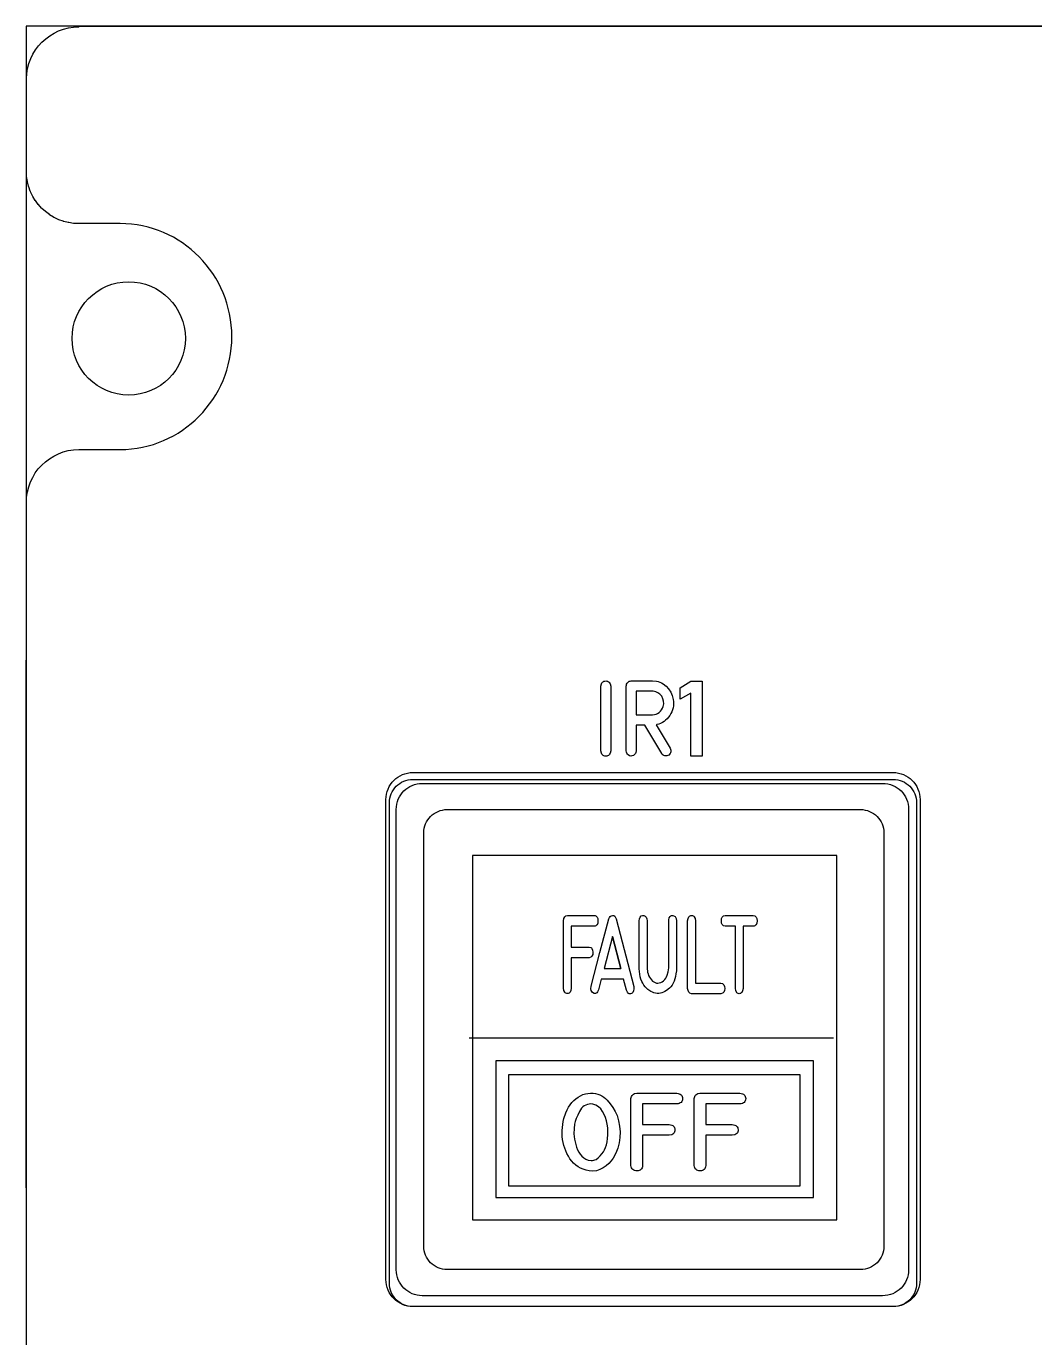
# Model space of a CAD drawing. Extents: x 27 to 704, y 10 to 614.
# Drawn here: x 27 to 71.3, y 491.7 to 549.3 of the extents above; entities that cross this region are included whole.
import ezdxf

# ---------------------------------------------------------------- set-up
doc = ezdxf.new("R2010")
doc.units = 0
for name, color, linetype in [('_BACKPANEL', 5, 'CONTINUOUS'), ('_ENGRAVING', 105, 'CONTINUOUS'), ('_LABELS', 30, 'CONTINUOUS'), ('_TOPLAYER', 1, 'CONTINUOUS')]:
    doc.layers.add(name, color=color, linetype=linetype)

msp = doc.modelspace()

# ---------------------------------------------------------------- linework, layer by layer
at = {"layer": '_BACKPANEL'}
for points in [[(26.965, 549.313), (26.965, 544.563), (26.965, 535.063), (26.965, 525.563), (26.965, 506.563), (26.965, 425.813), (26.965, 416.313), (171.965, 416.313), (171.965, 425.813), (171.965, 506.563), (171.965, 525.563), (171.965, 535.063), (171.965, 544.563), (171.965, 549.313)], [(28.977, 535.603), (28.99, 535.858), (29.028, 536.105), (29.089, 536.343), (29.173, 536.572), (29.278, 536.789), (29.402, 536.994), (29.545, 537.186), (29.706, 537.363), (29.883, 537.523), (30.074, 537.667), (30.279, 537.791), (30.497, 537.896), (30.725, 537.98), (30.964, 538.041), (31.211, 538.079), (31.465, 538.091), (31.72, 538.079), (31.967, 538.041), (32.205, 537.98), (32.434, 537.896), (32.651, 537.791), (32.857, 537.667), (33.048, 537.523), (33.225, 537.363), (33.385, 537.186), (33.529, 536.994), (33.653, 536.789), (33.758, 536.572), (33.842, 536.343), (33.903, 536.105), (33.941, 535.858), (33.954, 535.603), (33.941, 535.349), (33.903, 535.102), (33.842, 534.863), (33.758, 534.635), (33.653, 534.417), (33.529, 534.212), (33.385, 534.021), (33.225, 533.844), (33.048, 533.683), (32.857, 533.54), (32.651, 533.415), (32.434, 533.311), (32.205, 533.227), (31.967, 533.166), (31.72, 533.128), (31.465, 533.115), (31.211, 533.128), (30.964, 533.166), (30.725, 533.227), (30.497, 533.311), (30.279, 533.415), (30.074, 533.54), (29.883, 533.683), (29.706, 533.844), (29.545, 534.021), (29.402, 534.212), (29.278, 534.417), (29.173, 534.635), (29.089, 534.863), (29.028, 535.102), (28.99, 535.349)], [(43.941, 516.234), (65.036, 516.234), (65.141, 516.229), (65.244, 516.213), (65.342, 516.188), (65.437, 516.153), (65.527, 516.11), (65.611, 516.059), (65.69, 516), (65.763, 515.934), (65.829, 515.861), (65.888, 515.782), (65.94, 515.697), (65.983, 515.607), (66.017, 515.513), (66.043, 515.414), (66.058, 515.312), (66.063, 515.206), (66.063, 494.111), (66.058, 494.006), (66.043, 493.904), (66.017, 493.805), (65.983, 493.711), (65.94, 493.621), (65.888, 493.536), (65.829, 493.457), (65.763, 493.384), (65.69, 493.318), (65.611, 493.259), (65.527, 493.208), (65.437, 493.164), (65.342, 493.13), (65.244, 493.105), (65.141, 493.089), (65.036, 493.084), (43.941, 493.084), (43.835, 493.089), (43.733, 493.105), (43.634, 493.13), (43.54, 493.164), (43.45, 493.208), (43.365, 493.259), (43.286, 493.318), (43.214, 493.384), (43.147, 493.457), (43.088, 493.536), (43.037, 493.621), (42.994, 493.711), (42.959, 493.805), (42.934, 493.904), (42.919, 494.006), (42.913, 494.111), (42.913, 515.206), (42.919, 515.312), (42.934, 515.414), (42.959, 515.513), (42.994, 515.607), (43.037, 515.697), (43.088, 515.782), (43.147, 515.861), (43.214, 515.934), (43.286, 516), (43.365, 516.059), (43.45, 516.11), (43.54, 516.153), (43.634, 516.188), (43.733, 516.213), (43.835, 516.229)]]:
    msp.add_lwpolyline(points, close=True, dxfattribs=at)
at = {"layer": '_ENGRAVING'}
for points in [[(52.631, 517.485), (52.605, 517.386), (52.585, 517.347), (52.561, 517.315), (52.531, 517.29), (52.497, 517.273), (52.458, 517.262), (52.415, 517.259), (52.372, 517.263), (52.333, 517.273), (52.299, 517.291), (52.27, 517.316), (52.245, 517.348), (52.226, 517.386), (52.2, 517.485), (52.2, 520.332), (52.226, 520.432), (52.245, 520.471), (52.27, 520.503), (52.299, 520.528), (52.333, 520.546), (52.372, 520.556), (52.415, 520.56), (52.458, 520.557), (52.497, 520.546), (52.531, 520.528), (52.561, 520.504), (52.585, 520.472), (52.605, 520.432), (52.631, 520.332)], [(55.235, 517.612), (55.268, 517.525), (55.272, 517.484), (55.27, 517.445), (55.259, 517.408), (55.24, 517.372), (55.18, 517.306), (55.142, 517.284), (55.102, 517.27), (55.058, 517.265), (55.012, 517.269), (54.968, 517.282), (54.93, 517.303), (54.898, 517.332), (54.873, 517.369), (54.125, 518.624), (53.745, 518.624), (53.745, 517.49), (53.738, 517.425), (53.715, 517.369), (53.678, 517.324), (53.625, 517.288), (53.566, 517.266), (53.509, 517.263), (53.454, 517.278), (53.4, 517.311), (53.364, 517.347), (53.338, 517.389), (53.322, 517.437), (53.317, 517.49), (53.317, 520.335), (53.321, 520.38), (53.332, 520.422), (53.352, 520.46), (53.378, 520.495), (53.411, 520.524), (53.447, 520.544), (53.487, 520.557), (53.53, 520.561), (54.472, 520.561), (54.637, 520.547), (54.715, 520.529), (54.79, 520.504), (54.863, 520.471), (54.932, 520.432), (55.063, 520.331), (55.176, 520.209), (55.266, 520.071), (55.332, 519.918), (55.374, 519.749), (55.386, 519.655), (55.389, 519.563), (55.383, 519.472), (55.368, 519.383), (55.345, 519.295), (55.313, 519.209), (55.273, 519.125), (55.223, 519.042), (55.167, 518.963), (55.107, 518.893), (55.042, 518.831), (54.973, 518.777), (54.9, 518.731), (54.822, 518.693), (54.74, 518.663), (54.653, 518.641), (54.624, 518.637)], [(54.472, 519.076), (54.548, 519.082), (54.621, 519.101), (54.691, 519.132), (54.759, 519.176), (54.819, 519.23), (54.869, 519.291), (54.907, 519.36), (54.936, 519.437), (54.958, 519.558), (54.955, 519.673), (54.926, 519.782), (54.87, 519.885), (54.795, 519.974), (54.708, 520.041), (54.607, 520.085), (54.494, 520.107), (53.745, 520.107), (53.745, 519.076)], [(56.643, 517.258), (56.154, 517.258), (56.154, 520.022), (55.686, 519.757), (55.686, 520.265), (56.154, 520.555), (56.643, 520.555)], [(43.949, 516.541), (65.025, 516.541), (65.147, 516.535), (65.265, 516.517), (65.38, 516.488), (65.489, 516.448), (65.593, 516.398), (65.691, 516.338), (65.783, 516.27), (65.867, 516.193), (65.944, 516.109), (66.013, 516.017), (66.072, 515.919), (66.122, 515.815), (66.162, 515.705), (66.191, 515.591), (66.209, 515.473), (66.215, 515.351), (66.215, 494.275), (66.209, 494.153), (66.191, 494.035), (66.162, 493.92), (66.122, 493.811), (66.072, 493.707), (66.013, 493.609), (65.944, 493.517), (65.867, 493.433), (65.783, 493.356), (65.691, 493.287), (65.593, 493.228), (65.489, 493.178), (65.38, 493.138), (65.265, 493.109), (65.147, 493.091), (65.025, 493.085), (43.949, 493.085), (43.827, 493.091), (43.709, 493.109), (43.595, 493.138), (43.485, 493.178), (43.381, 493.228), (43.283, 493.287), (43.191, 493.356), (43.107, 493.433), (43.03, 493.517), (42.962, 493.609), (42.902, 493.707), (42.852, 493.811), (42.812, 493.92), (42.783, 494.035), (42.765, 494.153), (42.759, 494.275), (42.759, 515.351), (42.765, 515.473), (42.783, 515.591), (42.812, 515.705), (42.852, 515.815), (42.902, 515.919), (42.962, 516.017), (43.03, 516.109), (43.107, 516.193), (43.191, 516.27), (43.283, 516.338), (43.381, 516.398), (43.485, 516.448), (43.595, 516.488), (43.709, 516.517), (43.827, 516.535)], [(44.357, 516.063), (64.573, 516.063), (64.69, 516.057), (64.804, 516.04), (64.914, 516.012), (65.019, 515.973), (65.119, 515.925), (65.213, 515.868), (65.301, 515.803), (65.382, 515.729), (65.455, 515.648), (65.521, 515.56), (65.578, 515.466), (65.626, 515.366), (65.664, 515.261), (65.692, 515.152), (65.709, 515.038), (65.715, 514.921), (65.715, 494.705), (65.709, 494.588), (65.692, 494.474), (65.664, 494.365), (65.626, 494.26), (65.578, 494.16), (65.521, 494.066), (65.455, 493.978), (65.382, 493.897), (65.301, 493.823), (65.213, 493.757), (65.119, 493.7), (65.019, 493.652), (64.914, 493.614), (64.804, 493.586), (64.69, 493.569), (64.573, 493.563), (44.357, 493.563), (44.24, 493.569), (44.127, 493.586), (44.017, 493.614), (43.912, 493.652), (43.812, 493.7), (43.718, 493.757), (43.63, 493.823), (43.549, 493.897), (43.476, 493.978), (43.41, 494.066), (43.353, 494.16), (43.305, 494.26), (43.267, 494.365), (43.238, 494.474), (43.221, 494.588), (43.215, 494.705), (43.215, 514.921), (43.221, 515.038), (43.238, 515.152), (43.267, 515.261), (43.305, 515.366), (43.353, 515.466), (43.41, 515.56), (43.476, 515.648), (43.549, 515.729), (43.63, 515.803), (43.718, 515.868), (43.812, 515.925), (43.912, 515.973), (44.017, 516.012), (44.127, 516.04), (44.24, 516.057)]]:
    msp.add_lwpolyline(points, close=True, dxfattribs=at)
at = {"layer": '_LABELS'}
for points in [[(62.558, 496.89), (62.558, 512.892), (46.558, 512.892), (46.558, 496.89)], [(50.558, 507.064), (50.558, 510.024), (50.577, 510.122), (50.612, 510.195), (50.663, 510.242), (50.73, 510.263), (51.904, 510.263), (51.943, 510.255), (51.978, 510.241), (52.007, 510.221), (52.03, 510.194), (52.062, 510.122), (52.072, 510.025), (52.062, 509.929), (52.03, 509.857), (52.006, 509.831), (51.976, 509.811), (51.942, 509.798), (51.901, 509.791), (50.899, 509.791), (50.899, 508.873), (51.681, 508.873), (51.754, 508.853), (51.783, 508.834), (51.807, 508.808), (51.839, 508.74), (51.851, 508.647), (51.841, 508.553), (51.809, 508.481), (51.785, 508.453), (51.756, 508.43), (51.681, 508.402), (50.899, 508.402), (50.899, 507.064), (50.884, 506.963), (50.852, 506.89), (50.829, 506.864), (50.802, 506.845), (50.77, 506.834), (50.735, 506.829), (50.699, 506.832), (50.666, 506.843), (50.638, 506.861), (50.614, 506.886), (50.578, 506.96)], [(51.772, 507.15), (52.16, 508.629), (52.55, 510.108), (52.575, 510.175), (52.61, 510.223), (52.654, 510.252), (52.709, 510.263), (52.763, 510.254), (52.808, 510.225), (52.843, 510.176), (52.869, 510.108), (53.646, 507.142), (53.653, 507.034), (53.638, 506.947), (53.601, 506.881), (53.574, 506.856), (53.542, 506.836), (53.507, 506.823), (53.475, 506.819), (53.445, 506.824), (53.417, 506.837), (53.367, 506.89), (53.325, 506.977), (53.2, 507.457), (52.212, 507.457), (52.09, 506.989), (52.048, 506.901), (52.023, 506.87), (51.996, 506.849), (51.968, 506.836), (51.937, 506.832), (51.905, 506.837), (51.87, 506.85), (51.81, 506.896), (51.774, 506.962), (51.761, 507.046)], [(55.519, 507.959), (55.519, 507.925), (55.514, 507.825), (55.498, 507.7), (55.476, 507.585), (55.447, 507.477), (55.413, 507.378), (55.371, 507.288), (55.324, 507.206), (55.27, 507.132), (55.21, 507.067), (55.081, 506.961), (55.015, 506.92), (54.948, 506.888), (54.88, 506.863), (54.811, 506.847), (54.74, 506.839), (54.669, 506.839), (54.598, 506.847), (54.529, 506.863), (54.461, 506.887), (54.394, 506.919), (54.266, 507.007), (54.144, 507.128), (54.087, 507.2), (54.038, 507.281), (53.995, 507.368), (53.96, 507.464), (53.931, 507.568), (53.909, 507.679), (53.893, 507.798), (53.885, 507.925), (53.885, 507.959), (53.885, 510.028), (53.898, 510.118), (53.932, 510.193), (53.975, 510.241), (54.029, 510.263), (54.091, 510.258), (54.151, 510.229), (54.193, 510.182), (54.218, 510.114), (54.227, 510.028), (54.227, 507.959), (54.249, 507.778), (54.27, 507.697), (54.297, 507.621), (54.331, 507.552), (54.372, 507.489), (54.419, 507.432), (54.472, 507.382), (54.529, 507.34), (54.587, 507.311), (54.646, 507.294), (54.705, 507.29), (54.766, 507.298), (54.826, 507.319), (54.888, 507.353), (54.95, 507.398), (55.003, 507.448), (55.048, 507.504), (55.086, 507.567), (55.116, 507.637), (55.158, 507.79), (55.178, 507.959), (55.178, 510.028), (55.181, 510.073), (55.203, 510.162), (55.24, 510.223), (55.265, 510.243), (55.294, 510.255), (55.364, 510.259), (55.432, 510.237), (55.458, 510.217), (55.48, 510.191), (55.509, 510.122), (55.519, 510.028)], [(56.18, 506.824), (56.113, 506.844), (56.062, 506.889), (56.027, 506.961), (56.008, 507.058), (56.008, 510.024), (56.028, 510.13), (56.065, 510.205), (56.089, 510.23), (56.117, 510.249), (56.149, 510.259), (56.185, 510.262), (56.221, 510.257), (56.252, 510.245), (56.279, 510.226), (56.302, 510.2), (56.334, 510.127), (56.35, 510.024), (56.35, 507.293), (57.469, 507.294), (57.544, 507.269), (57.573, 507.248), (57.597, 507.221), (57.629, 507.149), (57.639, 507.053), (57.628, 506.959), (57.595, 506.889), (57.571, 506.864), (57.542, 506.844), (57.468, 506.824)], [(58.105, 507.061), (58.105, 509.789), (57.66, 509.789), (57.585, 509.811), (57.556, 509.831), (57.533, 509.858), (57.501, 509.929), (57.491, 510.025), (57.501, 510.122), (57.533, 510.193), (57.557, 510.22), (57.586, 510.24), (57.66, 510.263), (58.89, 510.263), (58.963, 510.241), (58.992, 510.221), (59.016, 510.194), (59.047, 510.122), (59.058, 510.025), (59.048, 509.928), (59.016, 509.857), (58.993, 509.831), (58.964, 509.811), (58.93, 509.797), (58.89, 509.789), (58.447, 509.789), (58.447, 507.061), (58.425, 506.957), (58.388, 506.883), (58.364, 506.858), (58.335, 506.839), (58.304, 506.829), (58.268, 506.826), (58.232, 506.83), (58.201, 506.842), (58.174, 506.861), (58.151, 506.886), (58.119, 506.959)], [(53.076, 507.929), (52.708, 509.338), (52.337, 507.929)], [(52.708, 509.338), (53.076, 507.929)], [(47.585, 503.873), (47.585, 503.731), (47.585, 497.873), (61.531, 497.873), (61.531, 503.873)], [(48.156, 503.275), (60.942, 503.275), (60.942, 498.373), (48.156, 498.373)], [(52.909, 501.474), (52.979, 501.241), (53.023, 501.003), (53.042, 500.761), (53.035, 500.515), (53.001, 500.272), (52.94, 500.039), (52.853, 499.818), (52.738, 499.607), (52.65, 499.484), (52.547, 499.371), (52.43, 499.268), (52.298, 499.174), (52.154, 499.099), (52.004, 499.053), (51.846, 499.036), (51.681, 499.048), (51.548, 499.076), (51.423, 499.115), (51.305, 499.164), (51.196, 499.224), (51.095, 499.296), (51.002, 499.378), (50.917, 499.471), (50.84, 499.576), (50.771, 499.687), (50.71, 499.801), (50.656, 499.919), (50.61, 500.039), (50.573, 500.163), (50.542, 500.29), (50.52, 500.419), (50.506, 500.552), (50.499, 500.686), (50.499, 500.82), (50.508, 500.952), (50.524, 501.083), (50.547, 501.214), (50.578, 501.344), (50.663, 501.601), (50.717, 501.724), (50.778, 501.839), (50.847, 501.945), (50.923, 502.042), (51.007, 502.13), (51.098, 502.21), (51.196, 502.281), (51.302, 502.343), (51.411, 502.393), (51.521, 502.428), (51.634, 502.45), (51.75, 502.457), (51.859, 502.452), (51.963, 502.437), (52.062, 502.413), (52.155, 502.379), (52.244, 502.336), (52.327, 502.283), (52.406, 502.22), (52.479, 502.147), (52.612, 501.989), (52.728, 501.824), (52.827, 501.652)], [(53.521, 499.277), (53.521, 502.22), (53.532, 502.272), (53.55, 502.317), (53.573, 502.356), (53.602, 502.389), (53.637, 502.415), (53.678, 502.436), (53.779, 502.457), (55.534, 502.457), (55.593, 502.449), (55.644, 502.435), (55.687, 502.415), (55.723, 502.388), (55.75, 502.356), (55.77, 502.317), (55.782, 502.272), (55.786, 502.221), (55.782, 502.169), (55.77, 502.124), (55.75, 502.086), (55.722, 502.054), (55.686, 502.028), (55.642, 502.008), (55.59, 501.995), (55.53, 501.988), (54.031, 501.988), (54.031, 501.075), (55.2, 501.075), (55.31, 501.055), (55.353, 501.036), (55.389, 501.011), (55.416, 500.98), (55.437, 500.942), (55.449, 500.899), (55.454, 500.85), (55.451, 500.801), (55.439, 500.757), (55.42, 500.718), (55.392, 500.685), (55.356, 500.657), (55.312, 500.635), (55.2, 500.607), (54.031, 500.607), (54.031, 499.277), (54.023, 499.223), (54.009, 499.176), (53.988, 499.136), (53.96, 499.104), (53.926, 499.078), (53.886, 499.059), (53.839, 499.048), (53.785, 499.043), (53.731, 499.046), (53.683, 499.057), (53.641, 499.075), (53.605, 499.1), (53.575, 499.133), (53.551, 499.174), (53.533, 499.222)], [(56.293, 499.277), (56.293, 502.22), (56.304, 502.272), (56.322, 502.317), (56.345, 502.356), (56.374, 502.389), (56.409, 502.415), (56.45, 502.436), (56.551, 502.457), (58.306, 502.457), (58.365, 502.449), (58.416, 502.435), (58.459, 502.415), (58.495, 502.388), (58.522, 502.356), (58.542, 502.317), (58.554, 502.272), (58.558, 502.221), (58.554, 502.169), (58.542, 502.124), (58.522, 502.086), (58.494, 502.054), (58.458, 502.028), (58.414, 502.008), (58.362, 501.995), (58.302, 501.988), (56.803, 501.988), (56.803, 501.075), (57.972, 501.075), (58.082, 501.055), (58.125, 501.036), (58.161, 501.011), (58.188, 500.98), (58.209, 500.942), (58.221, 500.899), (58.226, 500.85), (58.223, 500.801), (58.211, 500.757), (58.192, 500.718), (58.164, 500.685), (58.128, 500.657), (58.084, 500.635), (57.972, 500.607), (56.803, 500.607), (56.803, 499.277), (56.795, 499.223), (56.781, 499.176), (56.76, 499.136), (56.732, 499.104), (56.698, 499.078), (56.658, 499.059), (56.611, 499.048), (56.557, 499.043), (56.503, 499.046), (56.455, 499.057), (56.413, 499.075), (56.377, 499.1), (56.347, 499.133), (56.323, 499.174), (56.305, 499.222)], [(51.765, 501.983), (51.684, 501.978), (51.608, 501.962), (51.537, 501.936), (51.472, 501.9), (51.411, 501.854), (51.356, 501.797), (51.305, 501.73), (51.26, 501.653), (51.182, 501.493), (51.12, 501.346), (51.074, 501.212), (51.043, 501.089), (51.02, 500.901), (51.018, 500.677), (51.041, 500.436), (51.094, 500.199), (51.132, 500.084), (51.178, 499.974), (51.232, 499.871), (51.295, 499.773), (51.367, 499.687), (51.45, 499.616), (51.543, 499.561), (51.647, 499.522), (51.769, 499.5), (51.827, 499.501), (51.883, 499.509), (51.937, 499.524), (51.988, 499.547), (52.085, 499.615), (52.171, 499.699), (52.246, 499.786), (52.31, 499.876), (52.363, 499.968), (52.407, 500.071), (52.444, 500.19), (52.473, 500.323), (52.494, 500.471), (52.507, 500.627), (52.508, 500.783), (52.498, 500.939), (52.478, 501.095), (52.446, 501.246), (52.402, 501.39), (52.345, 501.526), (52.276, 501.655), (52.193, 501.768), (52.094, 501.859), (51.979, 501.927), (51.848, 501.973)]]:
    msp.add_lwpolyline(points, close=True, dxfattribs=at)
msp.add_lwpolyline([(46.419, 504.891), (62.419, 504.891)], dxfattribs=at)
at = {"layer": '_TOPLAYER'}
msp.add_lwpolyline([(26.97, 466.905), (26.97, 498.041), (26.968, 498.552), (26.965, 499.063), (26.965, 514.563), (26.97, 528.396), (26.982, 528.633), (27.017, 528.864), (27.074, 529.086), (27.151, 529.299), (27.248, 529.502), (27.364, 529.694), (27.496, 529.872), (27.645, 530.037), (27.808, 530.188), (27.986, 530.322), (28.176, 530.439), (28.377, 530.537), (28.589, 530.616), (28.81, 530.675), (29.04, 530.711), (29.276, 530.725), (31.088, 530.725), (31.341, 530.732), (31.59, 530.751), (31.835, 530.783), (32.077, 530.826), (32.314, 530.882), (32.547, 530.949), (32.775, 531.028), (32.998, 531.117), (33.215, 531.217), (33.427, 531.327), (33.632, 531.447), (33.831, 531.576), (34.023, 531.715), (34.209, 531.862), (34.387, 532.019), (34.557, 532.183), (34.719, 532.356), (34.874, 532.536), (35.019, 532.723), (35.156, 532.918), (35.284, 533.119), (35.402, 533.327), (35.51, 533.541), (35.608, 533.76), (35.696, 533.985), (35.773, 534.215), (35.839, 534.45), (35.894, 534.689), (35.937, 534.933), (35.968, 535.18), (35.987, 535.431), (35.994, 535.685), (35.987, 535.939), (35.968, 536.189), (35.937, 536.437), (35.894, 536.68), (35.839, 536.919), (35.773, 537.154), (35.696, 537.384), (35.608, 537.609), (35.51, 537.829), (35.402, 538.042), (35.284, 538.25), (35.156, 538.452), (35.019, 538.646), (34.874, 538.834), (34.719, 539.014), (34.557, 539.187), (34.387, 539.351), (34.209, 539.508), (34.023, 539.655), (33.831, 539.794), (33.632, 539.924), (33.427, 540.043), (33.215, 540.153), (32.998, 540.253), (32.775, 540.342), (32.547, 540.421), (32.314, 540.488), (32.077, 540.544), (31.835, 540.588), (31.59, 540.619), (31.341, 540.639), (31.088, 540.645), (29.287, 540.645), (29.171, 540.647), (29.056, 540.656), (29.044, 540.656), (28.835, 540.689), (28.808, 540.689), (28.613, 540.739), (28.597, 540.744), (28.581, 540.749), (28.404, 540.815), (28.368, 540.83), (28.199, 540.912), (28.189, 540.912), (28.178, 540.919), (28.166, 540.925), (27.991, 541.031), (27.986, 541.04), (27.981, 541.041), (27.808, 541.171), (27.652, 541.313), (27.641, 541.324), (27.503, 541.478), (27.493, 541.488), (27.369, 541.654), (27.359, 541.667), (27.256, 541.836), (27.241, 541.865), (27.157, 542.041), (27.15, 542.055), (27.145, 542.069), (27.076, 542.256), (27.071, 542.27), (27.066, 542.285), (27.015, 542.486), (27.015, 542.496), (26.982, 542.711), (26.982, 542.726), (26.971, 542.957), (26.971, 544.645), (26.971, 546.997), (26.986, 547.232), (27.023, 547.459), (27.082, 547.679), (27.161, 547.89), (27.259, 548.09), (27.376, 548.278), (27.508, 548.454), (27.657, 548.617), (27.82, 548.765), (27.997, 548.896), (28.186, 549.011), (28.386, 549.108), (28.596, 549.186), (28.815, 549.243), (29.042, 549.279), (29.276, 549.293), (29.286, 549.313), (169.684, 549.311)], dxfattribs=at)
msp.add_lwpolyline([(45.45, 514.913), (63.6, 514.913), (63.705, 514.908), (63.807, 514.892), (63.905, 514.867), (63.999, 514.833), (64.089, 514.79), (64.174, 514.738), (64.252, 514.679), (64.325, 514.613), (64.391, 514.541), (64.45, 514.462), (64.501, 514.377), (64.545, 514.287), (64.579, 514.193), (64.604, 514.095), (64.62, 513.993), (64.625, 513.888), (64.625, 495.738), (64.62, 495.633), (64.604, 495.531), (64.579, 495.433), (64.545, 495.338), (64.501, 495.249), (64.45, 495.164), (64.391, 495.085), (64.325, 495.013), (64.252, 494.946), (64.174, 494.888), (64.089, 494.836), (63.999, 494.793), (63.905, 494.759), (63.807, 494.734), (63.705, 494.718), (63.6, 494.713), (45.45, 494.713), (45.345, 494.718), (45.243, 494.734), (45.145, 494.759), (45.05, 494.793), (44.961, 494.836), (44.876, 494.888), (44.797, 494.946), (44.725, 495.013), (44.658, 495.085), (44.6, 495.164), (44.548, 495.249), (44.505, 495.338), (44.471, 495.433), (44.446, 495.531), (44.43, 495.633), (44.425, 495.738), (44.425, 513.888), (44.43, 513.993), (44.446, 514.095), (44.471, 514.193), (44.505, 514.287), (44.548, 514.377), (44.6, 514.462), (44.658, 514.541), (44.725, 514.613), (44.797, 514.679), (44.876, 514.738), (44.961, 514.79), (45.05, 514.833), (45.145, 514.867), (45.243, 514.892), (45.345, 514.908)], close=True, dxfattribs=at)

doc.saveas('drawing.dxf')
